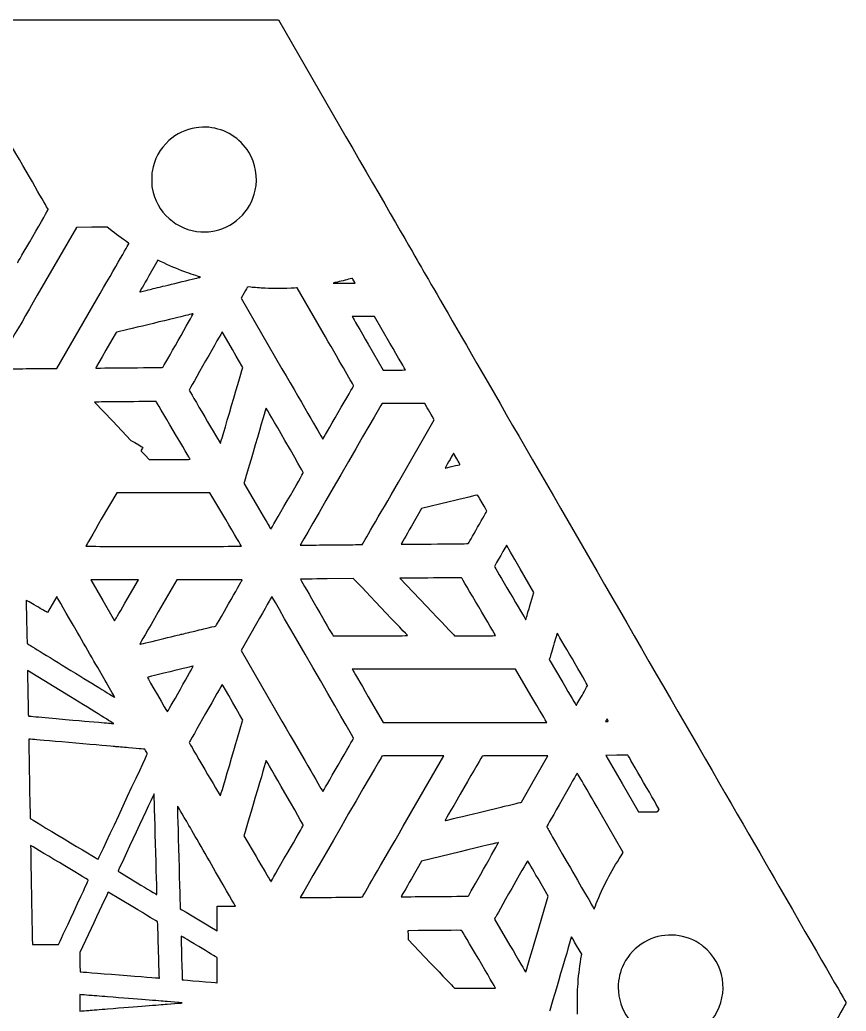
# Model space of a CAD drawing. Extents: x 18 to 192, y 74 to 223.
# Drawn here: x 128.6 to 191.6, y 147.9 to 223.5 of the extents above; entities that cross this region are included whole.
import ezdxf

# ---------------------------------------------------------------- set-up
doc = ezdxf.new("R2010")
doc.units = 0
doc.layers.add('Layer_1', color=7, linetype='CONTINUOUS')

msp = doc.modelspace()

# ---------------------------------------------------------------- linework, layer by layer
at = {"layer": 'Layer_1', "color": 7}
for points in [[(56.576275, 214.565195), (61.718255, 223.472835), (105.00472, 223.468835), (148.29116, 223.464835), (153.43077, 214.560725)], [(135.46631, 207.474955), (135.24189, 207.654955), (134.06932, 207.650955), (132.89674, 207.646955), (129.90216, 202.461115)], [(139.29323, 205.048225), (139.10005, 205.140525), (138.40776, 203.941215)], [(154.14085, 203.386435), (154.14085, 203.386925)], [(145.68339, 202.663065), (145.44942, 202.249535), (148.55664, 196.86739)], [(151.86896, 199.298865), (149.71702, 203.027425), (149.66762, 203.020425)], [(130.50625, 196.88305), (131.40382, 196.89205), (134.14373, 201.638145)], [(156.78744, 198.812315), (155.61697, 200.839195), (154.76573, 200.839195), (153.9145, 200.839195), (153.9536, 200.770895)], [(155.12864, 198.732425), (156.26458, 196.76229), (157.11595, 196.7617)], [(127.24164, 197.052105), (127.57668, 196.85715), (128.59268, 196.86515)], [(130.50625, 196.88225), (130.50625, 196.88305)], [(134.48995, 194.32212), (134.26301, 194.31312), (135.65434, 192.85389), (137.04568, 191.39466), (137.32879, 191.23109)], [(159.63611, 193.87805), (159.43957, 194.21996), (157.81359, 194.22024), (156.18761, 194.22052), (156.16711, 194.18872)], [(152.84705, 193.52377), (152.84706, 193.52297)], [(157.42851, 188.20707), (160.16854, 192.95334), (160.0006, 193.24473)], [(138.11613, 190.272), (138.42501, 189.94573), (139.99726, 189.94573)], [(141.56323, 189.95633), (141.56322, 189.95589)], [(161.88218, 189.98598), (161.63621, 190.41241), (161.58031, 190.31621)], [(161.58453, 189.42402), (161.58446, 189.4238)], [(145.67335, 188.19072), (145.64805, 188.12292), (146.57999, 186.53977)], [(144.26572, 185.36577), (143.06924, 187.39777), (139.51278, 187.40177), (135.95633, 187.40577), (134.78628, 185.37942)], [(161.31035, 186.70849), (159.2018, 186.19682), (158.4211, 184.84451)], [(145.46236, 183.32408), (145.46236, 183.32319)], [(153.51614, 183.43845), (153.51613, 183.43832)], [(167.45309, 178.7702), (167.75772, 179.80873), (166.71996, 181.60612)], [(134.90129, 180.7698), (133.98987, 180.7658), (134.89591, 179.19644), (135.80195, 177.62708), (135.84775, 177.70768)], [(136.75345, 179.27708), (137.61333, 180.7658), (136.71302, 180.7698)], [(145.4871, 180.69068), (145.5328, 180.77268), (143.04013, 180.76868), (140.54745, 180.76468), (139.13146, 178.312)], [(154.03992, 180.81752), (154.00682, 180.85512), (151.99179, 180.83682)], [(157.76059, 180.88279), (157.53505, 180.87879), (159.56461, 178.74801)], [(131.4151, 179.43478), (131.3853, 179.48688), (131.03552, 178.88117), (130.68574, 178.27545), (130.64384, 178.29715)], [(146.6144, 177.42375), (145.44966, 175.36605), (148.5567, 169.98408)], [(139.23773, 176.20864), (139.23781, 176.20931)], [(152.3972, 176.58539), (152.4489, 176.49719), (155.29279, 176.49719)], [(161.65552, 176.55726), (161.71692, 176.49726), (163.27702, 176.49726)], [(168.95555, 174.75926), (168.92815, 174.67966), (169.95504, 172.93543)], [(167.52847, 171.95298), (166.35218, 173.94971), (160.13333, 173.95371), (153.91448, 173.95771), (153.95358, 173.88931)], [(132.44149, 171.83052), (129.15007, 173.85586), (129.15907, 173.4865)], [(155.12863, 171.85081), (156.26457, 169.88071), (162.50558, 169.88014), (168.74657, 169.87958), (168.72567, 169.91838), (168.72567, 169.91746)], [(135.73934, 169.79921), (135.73878, 169.79958)], [(173.26154, 170.03742), (173.21844, 169.96332), (173.32455, 169.96332)], [(173.43067, 169.97232), (173.43074, 169.97216)], [(157.79994, 161.96952), (160.89616, 167.33174), (158.54563, 167.33574)], [(166.75408, 163.79223), (166.81548, 163.80403), (167.81396, 165.56789), (168.81244, 167.33174), (166.32787, 167.33574)], [(174.07638, 167.38365), (173.23327, 167.37365), (174.4776, 165.21818), (175.72193, 163.0627), (176.42805, 163.0627), (177.13417, 163.0627), (177.22272, 163.15096)], [(163.1535, 162.92328), (163.15352, 162.92292)], [(174.40487, 159.71365), (174.57224, 159.97213), (172.8204, 163.00658)], [(145.67331, 161.30894), (145.64801, 161.24104), (146.57998, 159.65799)], [(162.12897, 160.02445), (159.20213, 159.31473), (158.42127, 157.96239)], [(168.00437, 153.76433), (168.84762, 156.63634), (168.07491, 157.9765)], [(137.18596, 155.82408), (135.31014, 156.95294), (135.28684, 156.90714)], [(153.51777, 156.55682), (153.51777, 156.55635)], [(143.62807, 154.92811), (143.62807, 155.8665), (144.32102, 155.8665)], [(164.8115, 155.00425), (164.7506, 154.89399), (165.93194, 152.8861)], [(134.21059, 154.60037), (133.15767, 152.33942), (133.15767, 151.60529)], [(158.23635, 154.00473), (158.16205, 154.0038), (158.16605, 153.66749), (158.17005, 153.33119), (159.86333, 151.55435)], [(129.53049, 153.00546), (129.53106, 152.95956), (130.52654, 152.95956), (131.52203, 152.95956), (131.54363, 152.99836), (131.54364, 152.9984)], [(171.34474, 151.85405), (171.40324, 152.20903), (171.01645, 152.8794)], [(143.62807, 150.99078), (143.62807, 151.94296), (143.59007, 151.96796)], [(139.16474, 150.39302), (139.20994, 150.39102), (139.20226, 150.60657)], [(143.59636, 150.04015), (143.62806, 150.03815), (143.62807, 150.99078)], [(133.27404, 149.11663), (133.15763, 149.12563), (133.15763, 148.50058), (133.15763, 147.87552), (133.27404, 147.88452)], [(161.63497, 149.69638), (161.71327, 149.61528), (163.27538, 149.61528)], [(164.8375, 149.62848), (164.83707, 149.62846)], [(133.83496, 147.92882), (133.83496, 147.9287)]]:
    msp.add_lwpolyline(points, dxfattribs=at)
for points in [[(143.12708, 207.328505)], [(129.56465, 206.957265)], [(138.06825, 202.807395)], [(137.05916, 196.938)], [(157.96262, 196.7733)], [(144.71458, 194.05105)], [(148.95276, 186.77695)], [(160.41009, 183.49897)], [(136.75344, 179.27704)], [(167.45312, 178.77022)], [(158.13197, 176.51069)], [(164.83711, 176.51056)], [(135.14803, 172.96566)], [(140.81079, 172.42724)], [(171.42697, 171.94141)], [(144.71459, 167.16881)], [(152.84696, 166.64035)], [(148.9528, 159.89528)], [(134.58157, 159.51775)], [(139.02786, 156.79631)], [(160.42029, 156.6161)], [(172.51765, 156.07111)], [(143.62811, 154.92806)], [(168.00433, 153.76427)]]:
    msp.add_lwpolyline(points, close=True, dxfattribs=at)
for points in [[(142.01235, 215.247345), (141.22049, 215.119555), (140.51287, 214.785005), (139.94236, 214.268685)], [(142.98227, 215.275045), (142.74786, 215.298445), (142.23925, 215.284045), (142.01235, 215.247345)], [(146.01963, 213.378115), (145.35963, 214.456115), (144.25155, 215.148145), (142.98227, 215.275045)], [(139.94236, 214.268685), (139.24846, 213.640705), (138.82153, 212.858155), (138.65861, 211.915585)], [(153.43077, 214.560725), (156.25757, 209.663465), (158.79553, 205.266095), (159.07068, 204.788785)], [(130.73587, 209.000645), (130.73681, 209.009645), (129.50567, 211.152295), (128.00001, 213.761335)], [(146.51984, 210.471325), (146.72939, 211.470985), (146.55044, 212.511205), (146.01963, 213.378115)], [(138.65861, 211.915585), (138.62881, 211.743005), (138.62571, 211.683915), (138.62631, 211.287635)], [(138.62631, 211.287635), (138.62693, 210.876265), (138.62931, 210.837575), (138.66491, 210.638525)], [(138.66491, 210.638525), (138.83158, 209.709145), (139.2521, 208.946625), (139.94502, 208.317285)], [(143.12713, 207.328485), (144.81281, 207.552745), (146.17195, 208.811785), (146.51984, 210.471325)], [(129.56465, 206.957265), (130.20789, 208.071785), (130.73494, 208.991305), (130.73587, 209.000645)], [(139.94502, 208.317285), (140.60063, 207.721835), (141.47094, 207.358495), (142.37213, 207.304005)], [(136.76763, 206.513295), (136.39754, 206.761775), (135.86287, 207.156885), (135.46631, 207.474955)], [(142.37213, 207.304005), (142.55563, 207.292905), (142.9576, 207.306005), (143.12708, 207.328505)], [(128.38807, 204.930845), (128.39207, 204.930855), (128.92141, 205.842745), (129.56465, 206.957265)], [(136.89144, 206.404585), (136.89644, 206.418485), (136.85764, 206.452885), (136.76763, 206.513295)], [(134.14373, 201.638145), (135.65068, 204.248495), (136.88715, 206.393395), (136.89144, 206.404585)], [(141.15153, 204.253235), (140.51329, 204.491195), (139.99308, 204.713745), (139.29323, 205.048225)], [(142.30159, 203.864965), (142.21199, 203.884065), (141.46769, 204.135355), (141.15153, 204.253235)], [(159.07068, 204.788785), (159.68519, 203.722815), (179.38977, 169.59491), (186.43183, 157.39985)], [(138.40776, 203.941215), (138.027, 203.281585), (137.71547, 202.739105), (137.71547, 202.735695)], [(139.2254, 203.088045), (139.43107, 203.137845), (140.20577, 203.325415), (140.94696, 203.504785)], [(140.94696, 203.504785), (141.68815, 203.684155), (142.30727, 203.836205), (142.32279, 203.842665)], [(142.32279, 203.842665), (142.34729, 203.852865), (142.34449, 203.855765), (142.30159, 203.864965)], [(152.45528, 203.390735), (152.44728, 203.383735), (152.80603, 203.378435), (153.29136, 203.378435)], [(152.68035, 203.448535), (152.56393, 203.423535), (152.46265, 203.397535), (152.45528, 203.390735)], [(153.74311, 203.711015), (153.50501, 203.643915), (152.93693, 203.503645), (152.68035, 203.448535)], [(153.29136, 203.378435), (153.75858, 203.378435), (154.14085, 203.382435), (154.14085, 203.386435)], [(153.92782, 203.753215), (153.92182, 203.757215), (153.83872, 203.737915), (153.74311, 203.711015)], [(154.14085, 203.386925), (154.14085, 203.400325), (153.94, 203.745685), (153.92782, 203.753215)], [(137.71547, 202.735695), (137.71547, 202.722995), (137.75817, 202.731695), (138.06825, 202.807395)], [(138.06829, 202.807365), (138.24292, 202.849965), (138.49057, 202.910195), (138.61863, 202.941155)], [(138.61863, 202.941155), (138.74668, 202.972155), (139.01973, 203.038255), (139.2254, 203.088045)], [(145.92939, 203.091625), (145.92239, 203.083625), (145.81208, 202.890505), (145.68339, 202.663065)], [(146.17821, 203.081625), (146.01176, 203.098925), (145.93784, 203.101825), (145.92939, 203.091625)], [(147.27578, 202.996325), (146.88472, 203.019025), (146.47011, 203.051225), (146.17821, 203.081625)], [(149.66762, 203.020425), (149.39544, 202.979925), (147.83099, 202.964125), (147.27578, 202.996325)], [(129.90216, 202.461115), (128.25514, 199.608905), (126.90736, 197.268935), (126.90709, 197.261175)], [(140.84113, 200.830865), (140.32113, 200.704645), (139.00381, 200.384995), (137.91374, 200.120535)], [(139.48165, 196.96975), (139.49935, 196.98815), (141.79664, 201.052595), (141.79156, 201.056515)], [(141.79156, 201.056515), (141.78856, 201.058515), (141.36112, 200.957115), (140.84113, 200.830865)], [(153.9536, 200.770895), (153.9751, 200.733295), (154.50387, 199.815995), (155.12864, 198.732425)], [(135.92163, 199.629155), (135.91063, 199.617755), (134.35707, 196.92849), (134.35707, 196.9209)], [(137.91374, 200.120535), (136.82367, 199.856085), (135.92723, 199.634955), (135.92163, 199.629155)], [(143.9966, 199.667765), (143.9876, 199.667625), (141.48926, 195.25835), (141.48067, 195.22799)], [(145.56129, 196.95323), (145.56129, 196.97583), (144.00951, 199.667985), (143.9966, 199.667765)], [(154.01634, 195.55578), (154.01934, 195.56378), (153.05253, 197.248155), (151.86896, 199.298865)], [(157.96261, 196.77325), (157.95961, 196.78025), (157.43119, 197.697525), (156.78744, 198.812315)], [(128.59268, 196.86515), (129.15148, 196.86915), (130.01259, 196.87725), (130.50625, 196.88225)], [(134.35707, 196.9209), (134.35707, 196.9139), (134.45487, 196.9149), (137.05916, 196.938)], [(137.05916, 196.93805), (138.3862, 196.94995), (139.47632, 196.96425), (139.48165, 196.96975)], [(144.71458, 194.05105), (145.18027, 195.63661), (145.56129, 196.94259), (145.56129, 196.95323)], [(148.55664, 196.86739), (150.26561, 193.90721), (151.66802, 191.4898), (151.67311, 191.49536)], [(157.11595, 196.7617), (157.58775, 196.76137), (157.96523, 196.7667), (157.96262, 196.7733)], [(141.48067, 195.22799), (141.47667, 195.21289), (143.8557, 191.15605), (143.86399, 191.16435)], [(152.84706, 193.52297), (153.48765, 194.63304), (154.01382, 195.5478), (154.01634, 195.55578)], [(138.97181, 194.35262), (138.95971, 194.36542), (134.85943, 194.33752), (134.48995, 194.32212)], [(140.26992, 192.1537), (139.56207, 193.35667), (138.97792, 194.34619), (138.97181, 194.35262)], [(143.86399, 191.16435), (143.86599, 191.16635), (144.24888, 192.46549), (144.71458, 194.05105)], [(147.35547, 193.85704), (147.34947, 193.86304), (146.97469, 192.6055), (146.5219, 191.06304)], [(148.77935, 191.39828), (148.00189, 192.74484), (147.36114, 193.85128), (147.35547, 193.85704)], [(156.16711, 194.18872), (156.12731, 194.12712), (149.94986, 183.42241), (149.94986, 183.41505)], [(160.0006, 193.24473), (159.9082, 193.405), (159.74422, 193.68999), (159.63611, 193.87805)], [(151.67311, 191.49536), (151.67811, 191.50136), (152.20647, 192.41371), (152.84705, 193.52377)], [(141.56322, 189.95589), (141.56022, 189.96189), (140.97777, 190.95073), (140.26992, 192.1537)], [(150.17969, 188.91473), (150.19149, 188.94613), (150.03597, 189.22183), (148.77935, 191.39828)], [(137.32879, 191.23109), (137.85456, 190.92733), (137.94129, 190.87473), (137.94129, 190.85962)], [(137.81129, 190.61222), (137.80929, 190.60422), (137.94624, 190.45144), (138.11613, 190.272)], [(137.87829, 190.73537), (137.84369, 190.67527), (137.81349, 190.6199), (137.81129, 190.61222)], [(137.94129, 190.85962), (137.94129, 190.85162), (137.91299, 190.79542), (137.87829, 190.73537)], [(146.5219, 191.06304), (146.06912, 189.52058), (145.68727, 188.22803), (145.67335, 188.19072)], [(139.99726, 189.94573), (140.86201, 189.94573), (141.56669, 189.95073), (141.56323, 189.95633)], [(161.58031, 190.31621), (161.54951, 190.26331), (161.40541, 190.01363), (161.25998, 189.7614)], [(162.12442, 189.5564), (162.12642, 189.5584), (162.01746, 189.75144), (161.88218, 189.98598)], [(160.98806, 189.29014), (160.98406, 189.28314), (160.99606, 189.28114), (161.01446, 189.28614)], [(161.25998, 189.7614), (161.11455, 189.50916), (160.99219, 189.2971), (160.98806, 189.29014)], [(161.01446, 189.28614), (161.03306, 189.29114), (161.28961, 189.35284), (161.58453, 189.42402)], [(161.58446, 189.4238), (161.87938, 189.495), (162.12236, 189.55467), (162.12442, 189.5564)], [(148.95276, 186.7769), (149.62031, 187.9333), (150.17242, 188.89533), (150.17969, 188.91473)], [(154.68248, 183.45462), (154.68548, 183.45762), (155.9215, 185.59662), (157.42851, 188.20707)], [(147.7244, 184.64758), (147.7324, 184.66238), (148.28522, 185.62054), (148.95276, 186.77695)], [(163.44628, 187.22454), (163.43118, 187.22254), (162.47006, 186.98991), (161.31035, 186.70849)], [(163.82331, 186.62361), (163.53479, 187.12311), (163.46889, 187.22816), (163.44628, 187.22454)], [(146.57999, 186.53977), (147.09256, 185.66903), (147.55644, 184.88105), (147.61084, 184.78869)], [(163.46846, 184.77359), (163.85048, 185.4488), (164.16527, 186.00509), (164.16801, 186.00978)], [(164.16801, 186.00978), (164.17101, 186.01478), (164.01562, 186.29069), (163.82331, 186.62361)], [(134.78628, 185.37942), (134.14276, 184.26493), (133.61418, 183.34417), (133.61167, 183.33328)], [(145.46236, 183.32319), (145.46222, 183.32919), (144.92379, 184.24817), (144.26572, 185.36577)], [(147.61084, 184.78869), (147.69634, 184.64351), (147.71173, 184.62441), (147.7244, 184.64758)], [(158.4211, 184.84451), (157.99172, 184.10074), (157.6404, 183.48616), (157.6404, 183.47877)], [(162.76164, 183.53082), (162.76864, 183.53882), (163.08645, 184.09837), (163.46846, 184.77359)], [(133.61167, 183.33328), (133.60767, 183.31638), (134.45693, 183.31348), (139.53481, 183.31348)], [(139.53481, 183.31348), (142.79505, 183.31348), (145.46245, 183.31848), (145.46236, 183.32408)], [(149.94986, 183.41505), (149.94986, 183.41105), (150.4912, 183.41205), (151.15283, 183.41805)], [(151.15283, 183.41805), (151.81447, 183.42405), (152.87796, 183.43295), (153.51614, 183.43845)], [(153.51613, 183.43832), (154.15432, 183.44432), (154.67917, 183.45122), (154.68248, 183.45462)], [(157.6404, 183.47877), (157.6404, 183.47077), (157.7229, 183.46857), (157.8556, 183.47377)], [(157.8556, 183.47377), (157.97396, 183.47877), (159.12348, 183.48977), (160.41009, 183.49897)], [(160.41009, 183.49892), (162.03523, 183.51062), (162.75313, 183.52032), (162.76164, 183.53082)], [(165.67816, 183.40755), (165.67516, 183.41055), (164.7992, 181.86871), (164.75638, 181.78537)], [(166.71996, 181.60612), (166.14919, 182.59468), (165.68039, 183.40533), (165.67816, 183.40755)], [(164.75638, 181.78537), (164.75238, 181.77637), (167.08778, 177.7928), (167.12726, 177.74191)], [(136.71302, 180.7698), (136.21785, 180.7718), (135.40257, 180.7718), (134.90129, 180.7698)], [(149.96912, 180.81092), (149.96312, 180.80492), (151.95099, 177.3466), (152.3972, 176.58539)], [(151.99179, 180.83682), (150.88352, 180.82672), (149.97332, 180.81512), (149.96912, 180.81092)], [(156.10014, 178.65206), (154.98524, 179.82238), (154.05814, 180.79684), (154.03992, 180.81752)], [(160.10985, 180.90559), (158.9418, 180.89519), (157.88464, 180.88489), (157.76059, 180.88279)], [(162.24987, 180.90859), (162.23787, 180.92029), (161.67646, 180.91939), (160.10985, 180.90559)], [(164.83707, 176.51047), (164.83707, 176.52697), (162.27241, 180.88675), (162.24987, 180.90859)], [(144.48911, 178.92678), (145.01284, 179.85184), (145.46193, 180.64559), (145.4871, 180.69068)], [(129.05887, 179.20347), (129.04747, 179.18837), (129.11707, 175.91285), (129.12887, 175.90838)], [(129.83201, 178.76326), (129.40855, 179.0077), (129.06064, 179.20579), (129.05887, 179.20347)], [(132.95959, 176.758), (132.12649, 178.20156), (131.43147, 179.40611), (131.4151, 179.43478)], [(135.84775, 177.70768), (135.87295, 177.75208), (136.28051, 178.45824), (136.75344, 179.27704)], [(147.78263, 179.48497), (147.78063, 179.48297), (147.255, 178.55549), (146.6144, 177.42375)], [(154.0162, 168.67314), (154.0202, 168.68694), (147.79042, 179.49281), (147.78263, 179.48497)], [(130.64384, 178.29715), (130.62084, 178.30905), (130.25547, 178.51882), (129.83201, 178.76326)], [(143.48722, 177.23605), (143.53672, 177.24505), (143.54062, 177.25135), (144.48911, 178.92678)], [(158.13194, 176.5107), (158.12894, 176.5177), (157.21504, 177.48174), (156.10014, 178.65206)], [(159.56461, 178.74801), (160.68087, 177.57608), (161.62178, 176.59024), (161.65552, 176.55726)], [(167.14486, 177.72781), (167.14686, 177.72981), (167.28558, 178.19902), (167.45312, 178.77022)], [(139.13146, 178.312), (138.35267, 176.96302), (137.71547, 175.85653), (137.71547, 175.85314)], [(167.12726, 177.74191), (167.13526, 177.73191), (167.14286, 177.72571), (167.14486, 177.72781)], [(141.46907, 176.75038), (141.62817, 176.78878), (142.13617, 176.91182), (142.59796, 177.02374)], [(142.59796, 177.02374), (143.05975, 177.13566), (143.45991, 177.2312), (143.48722, 177.23605)], [(135.14806, 172.96564), (134.7775, 173.60787), (133.79269, 175.31443), (132.95959, 176.758)], [(137.73137, 175.84714), (137.74037, 175.84714), (138.418, 176.00981), (139.23773, 176.20864)], [(139.23781, 176.20931), (140.05755, 176.40813), (140.82984, 176.5955), (140.95401, 176.62567)], [(140.95401, 176.62567), (141.07819, 176.65587), (141.30997, 176.71197), (141.46907, 176.75038)], [(155.29279, 176.49719), (157.09788, 176.49719), (158.13496, 176.50219), (158.13197, 176.51069)], [(163.27702, 176.49726), (164.24305, 176.49726), (164.83711, 176.50226), (164.83711, 176.51056)], [(169.53414, 176.70295), (169.52914, 176.69395), (169.40316, 176.27152), (169.25405, 175.76316)], [(171.85281, 172.70627), (171.83851, 172.75657), (169.54156, 176.71575), (169.53414, 176.70295)], [(129.12887, 175.90838), (129.13687, 175.90538), (130.64158, 174.97995), (132.47321, 173.8517)], [(137.71547, 175.85314), (137.71547, 175.85014), (137.72247, 175.84714), (137.73137, 175.84714)], [(169.25405, 175.76316), (169.10495, 175.25481), (168.97063, 174.80305), (168.95555, 174.75926)], [(141.79151, 174.17431), (141.78851, 174.17631), (141.00059, 173.98734), (140.03995, 173.75414)], [(140.81079, 172.42724), (141.35291, 173.38602), (141.79423, 174.1722), (141.79151, 174.17431)], [(129.15907, 173.4865), (129.16407, 173.28336), (129.17837, 172.50294), (129.19167, 171.75223)], [(132.47321, 173.8517), (134.30483, 172.72345), (135.80756, 171.7998), (135.8126, 171.79915)], [(140.03995, 173.75414), (138.57612, 173.39877), (138.29467, 173.32661), (138.30166, 173.30839)], [(138.30166, 173.30839), (138.31626, 173.27029), (139.81072, 170.68378), (139.81807, 170.68389)], [(153.95358, 173.88931), (153.97508, 173.85171), (154.50386, 172.93437), (155.12863, 171.85081)], [(135.8126, 171.79915), (135.8176, 171.7985), (135.51859, 172.32342), (135.14803, 172.96566)], [(139.81807, 170.68389), (139.82207, 170.68389), (140.26868, 171.46846), (140.81079, 172.42724)], [(143.99652, 172.78553), (143.98752, 172.78533), (141.48931, 168.37596), (141.48072, 168.34572)], [(145.56129, 170.07099), (145.56129, 170.09359), (144.00938, 172.78583), (143.99652, 172.78553)], [(169.95504, 172.93543), (170.51982, 171.9761), (170.98522, 171.19148), (170.98924, 171.19183)], [(171.42696, 171.94138), (171.66367, 172.35329), (171.8553, 172.69749), (171.85281, 172.70627)], [(129.19167, 171.75223), (129.20487, 171.00153), (129.21987, 170.38323), (129.22487, 170.37824)], [(135.73878, 169.79958), (135.73578, 169.80258), (134.25176, 170.71658), (132.44149, 171.83052)], [(168.72567, 169.91746), (168.71417, 169.93876), (168.17544, 170.85479), (167.52847, 171.95298)], [(170.98924, 171.19183), (170.99324, 171.19219), (171.19026, 171.5295), (171.42697, 171.94141)], [(129.22487, 170.37824), (129.22987, 170.37324), (129.80099, 170.31934), (130.49403, 170.25841)], [(130.49403, 170.25841), (132.99319, 170.03875), (133.56264, 169.98882), (134.59044, 169.89921)], [(173.31724, 170.13252), (173.31024, 170.12092), (173.28524, 170.07812), (173.26154, 170.03742)], [(173.33564, 170.14662), (173.33264, 170.15062), (173.32414, 170.14362), (173.31724, 170.13252)], [(173.43074, 169.97216), (173.43074, 169.98016), (173.34854, 170.13123), (173.33564, 170.14662)], [(134.59044, 169.89921), (135.16477, 169.84911), (135.65054, 169.80591), (135.66994, 169.80321)], [(135.66994, 169.80321), (135.73104, 169.79421), (135.74534, 169.79421), (135.73934, 169.79921)], [(144.71459, 167.16881), (145.18028, 168.75431), (145.56129, 170.06029), (145.56129, 170.07099)], [(148.5567, 169.98408), (150.26558, 167.02399), (151.66795, 164.60668), (151.67309, 164.61228)], [(173.32455, 169.96332), (173.38295, 169.96332), (173.43067, 169.96732), (173.43067, 169.97232)], [(129.25215, 168.61686), (129.24515, 168.60986), (129.35556, 162.57079), (129.36311, 162.56324)], [(129.72215, 168.58026), (129.46635, 168.60306), (129.25485, 168.61956), (129.25215, 168.61686)], [(152.84696, 166.64035), (153.48746, 167.75019), (154.01362, 168.66495), (154.0162, 168.67314)], [(132.84719, 168.30559), (131.38422, 168.43385), (129.97795, 168.55745), (129.72215, 168.58026)], [(135.81758, 168.04449), (135.64684, 168.05979), (134.31016, 168.17733), (132.84719, 168.30559)], [(136.8618, 167.95279), (136.45822, 167.98789), (135.98832, 168.02919), (135.81758, 168.04449)], [(137.8231, 167.86789), (137.69796, 167.87949), (137.26538, 167.91769), (136.8618, 167.95279)], [(138.0771, 167.84669), (138.0625, 167.84683), (137.94824, 167.85669), (137.8231, 167.86789)], [(138.20135, 167.67582), (138.13125, 167.79823), (138.09609, 167.84657), (138.0771, 167.84669)], [(141.48072, 168.34572), (141.47672, 168.33042), (143.8556, 164.27377), (143.86397, 164.28215)], [(134.58157, 159.51776), (134.64707, 159.6526), (138.27045, 167.43172), (138.28455, 167.46784)], [(138.28455, 167.46784), (138.29745, 167.50084), (138.28755, 167.52454), (138.20135, 167.67582)], [(143.86397, 164.28215), (143.86597, 164.28415), (144.24891, 165.5833), (144.71459, 167.16881)], [(156.17855, 167.32164), (156.16055, 167.30244), (149.94985, 156.54559), (149.94985, 156.53362)], [(158.54563, 167.33574), (156.67679, 167.33874), (156.19171, 167.33574), (156.17855, 167.32164)], [(163.82743, 167.32164), (163.81843, 167.31164), (163.18703, 166.22129), (162.42376, 164.89802)], [(166.32787, 167.33574), (164.35153, 167.33874), (163.84007, 167.33574), (163.82743, 167.32164)], [(174.92848, 167.38365), (174.92348, 167.38865), (174.54009, 167.38865), (174.07638, 167.38365)], [(177.31132, 163.24946), (177.31132, 163.26046), (174.94482, 167.36626), (174.92848, 167.38365)], [(147.35549, 166.97534), (147.34949, 166.98134), (146.97474, 165.72379), (146.52193, 164.18134)], [(148.77931, 164.51662), (148.00186, 165.86317), (147.36114, 166.9696), (147.35549, 166.97534)], [(151.67309, 164.61228), (151.67809, 164.61828), (152.20646, 165.5305), (152.84696, 166.64035)], [(171.05225, 166.02318), (171.04325, 166.01318), (170.52622, 165.10363), (169.90323, 164.00155)], [(172.8204, 163.00658), (171.46112, 165.36104), (171.0649, 166.03703), (171.05225, 166.02318)], [(162.42376, 164.89802), (161.66049, 163.57475), (161.02384, 162.47144), (161.00897, 162.44621)], [(138.8128, 164.44179), (138.8098, 164.47079), (136.06276, 158.59645), (136.05908, 158.55228)], [(139.02785, 156.79636), (139.02785, 156.88826), (138.81619, 164.41314), (138.8128, 164.44179)], [(146.52193, 164.18134), (146.06913, 162.6389), (145.68725, 161.34632), (145.67331, 161.30894)], [(150.17966, 162.03306), (150.19136, 162.06446), (150.03536, 162.34112), (148.77931, 164.51662)], [(140.58386, 163.50474), (140.57886, 163.43884), (140.79935, 155.6848), (140.80689, 155.67726)], [(141.29445, 162.31941), (140.74675, 163.2678), (140.58639, 163.5353), (140.58386, 163.50474)], [(163.15352, 162.92292), (164.33947, 163.21055), (165.40187, 163.46814), (165.5144, 163.49535)], [(165.5144, 163.49535), (165.62694, 163.52255), (165.93809, 163.59781), (166.20585, 163.6626)], [(166.20585, 163.6626), (166.47361, 163.7274), (166.72031, 163.78572), (166.75408, 163.79223)], [(169.90323, 164.00155), (169.28022, 162.89948), (168.76105, 161.9814), (168.7495, 161.96137)], [(129.36311, 162.56324), (129.37581, 162.55054), (134.53192, 159.45075), (134.54037, 159.45075)], [(160.98957, 162.40031), (160.99357, 162.40031), (161.96754, 162.63565), (163.1535, 162.92328)], [(177.22272, 163.15096), (177.27142, 163.19926), (177.31132, 163.24356), (177.31132, 163.24946)], [(143.50068, 158.49928), (142.67628, 159.92672), (141.68347, 161.64577), (141.29445, 162.31941)], [(148.95276, 159.89523), (149.62031, 161.05164), (150.17241, 162.01366), (150.17966, 162.03306)], [(154.69174, 156.58675), (154.69874, 156.59805), (156.09703, 159.0203), (157.79994, 161.96952)], [(161.00897, 162.44621), (160.99407, 162.42101), (160.98537, 162.40031), (160.98957, 162.40031)], [(168.7495, 161.96137), (168.7289, 161.92577), (168.7663, 161.8595), (170.53854, 158.78975)], [(129.39659, 160.50574), (129.39459, 160.50374), (129.42409, 158.82559), (129.46169, 156.77665)], [(133.78857, 157.86476), (133.76557, 157.88586), (129.40069, 160.51051), (129.39659, 160.50574)], [(165.06523, 160.73097), (165.06023, 160.73297), (163.73872, 160.41479), (162.12897, 160.02445)], [(162.7581, 156.64795), (162.7849, 156.67365), (165.07556, 160.72746), (165.06523, 160.73097)], [(146.57998, 159.65799), (147.09256, 158.78732), (147.55646, 157.99938), (147.61087, 157.90703)], [(147.72444, 157.76592), (147.73244, 157.78062), (148.28526, 158.73887), (148.9528, 159.89528)], [(172.51765, 156.07111), (173.0288, 157.35762), (173.62746, 158.51311), (174.40487, 159.71365)], [(134.54037, 159.45075), (134.54537, 159.45075), (134.56367, 159.48095), (134.58157, 159.51775)], [(167.28673, 159.33379), (167.27513, 159.34659), (166.96975, 158.81851), (166.07179, 157.23272)], [(168.07491, 157.9765), (167.64992, 158.71358), (167.29524, 159.32436), (167.28673, 159.33379)], [(170.53854, 158.78975), (171.53406, 157.06537), (172.35004, 155.65618), (172.35182, 155.6582)], [(136.05908, 158.55228), (136.05808, 158.53558), (138.98614, 156.75725), (139.01726, 156.75591)], [(145.00678, 155.8852), (145.00278, 155.8955), (144.32508, 157.07185), (143.50068, 158.49928)], [(132.68546, 155.44315), (133.5464, 157.29223), (133.80172, 157.85272), (133.78857, 157.86476)], [(147.61087, 157.90703), (147.69637, 157.76184), (147.71177, 157.74274), (147.72444, 157.76592)], [(158.42127, 157.96239), (157.99179, 157.2186), (157.6404, 156.60399), (157.6404, 156.5966)], [(186.43183, 157.39985), (189.25426, 152.51214), (191.56352, 148.50785), (191.56352, 148.50144)], [(129.46169, 156.77665), (129.49929, 154.72772), (129.53019, 153.03068), (129.53049, 153.00546)], [(135.28684, 156.90714), (135.27404, 156.88194), (134.78969, 155.8439), (134.21059, 154.60037)], [(139.01726, 156.75591), (139.02326, 156.75566), (139.02786, 156.77391), (139.02786, 156.79631)], [(149.94985, 156.53362), (149.94985, 156.52962), (150.49119, 156.53062), (151.15282, 156.53662)], [(151.15282, 156.53662), (151.81446, 156.54262), (152.87868, 156.55132), (153.51777, 156.55682)], [(153.51777, 156.55635), (154.51301, 156.56435), (154.68147, 156.56915), (154.69174, 156.58675)], [(157.6404, 156.5966), (157.6404, 156.5886), (157.7279, 156.5864), (157.86971, 156.5916)], [(157.86971, 156.5916), (157.99583, 156.5966), (159.14359, 156.6073), (160.42029, 156.6161)], [(160.42029, 156.61605), (162.09532, 156.62765), (162.74617, 156.63655), (162.7581, 156.64795)], [(166.07179, 157.23272), (165.4121, 156.06771), (164.84496, 155.0649), (164.8115, 155.00425)], [(139.07486, 154.68213), (139.06786, 154.68913), (138.21766, 155.2032), (137.18596, 155.82408)], [(144.32102, 155.8665), (144.89157, 155.8665), (145.01271, 155.8695), (145.00678, 155.8852)], [(172.35182, 155.6582), (172.35382, 155.6602), (172.42822, 155.84604), (172.51765, 156.07111)], [(131.54364, 152.9984), (131.55554, 153.0198), (132.06933, 154.11988), (132.68546, 155.44315)], [(140.80689, 155.67726), (140.82229, 155.66186), (143.60689, 153.98967), (143.61711, 153.98967)], [(139.14126, 152.74541), (139.11126, 153.82854), (139.08216, 154.67477), (139.07486, 154.68213)], [(143.61711, 153.98967), (143.62311, 153.98967), (143.62811, 154.41194), (143.62811, 154.92806)], [(140.86435, 153.58449), (140.86035, 153.56439), (140.94765, 150.26175), (140.95275, 150.25466)], [(142.21071, 152.80034), (141.18581, 153.41725), (140.86821, 153.60223), (140.86435, 153.58449)], [(162.24983, 154.02653), (162.23643, 154.03943), (160.07078, 154.02753), (158.23635, 154.00473)], [(164.83707, 149.62846), (164.83707, 149.64486), (162.27214, 154.00505), (162.24983, 154.02653)], [(167.15187, 150.86633), (167.15687, 150.88063), (167.54055, 152.18467), (168.00433, 153.76427)], [(170.6267, 153.54688), (170.6247, 153.54488), (170.25181, 152.27744), (169.79722, 150.72943)], [(171.01645, 152.8794), (170.80371, 153.2481), (170.62833, 153.54847), (170.6267, 153.54688)], [(180.36253, 153.02538), (179.10247, 153.84728), (177.48581, 153.88902), (176.17971, 153.13338)], [(139.20226, 150.60657), (139.19826, 150.72493), (139.17066, 151.6874), (139.14126, 152.74541)], [(143.59007, 151.96796), (143.56917, 151.98176), (142.94844, 152.35629), (142.21071, 152.80034)], [(165.93194, 152.8861), (166.58167, 151.78176), (167.11988, 150.86971), (167.12797, 150.85933)], [(176.17971, 153.13338), (175.50444, 152.7427), (174.96054, 152.16471), (174.6095, 151.46476)], [(180.96819, 152.53914), (180.75871, 152.74206), (180.59336, 152.87481), (180.36253, 153.02538)], [(181.32799, 147.2093), (182.58827, 148.82184), (182.43313, 151.12005), (180.96819, 152.53914)], [(133.15767, 151.60529), (133.15767, 151.02775), (133.16167, 150.87102), (133.17527, 150.87051)], [(159.86333, 151.55435), (160.79466, 150.57709), (161.5919, 149.74101), (161.63497, 149.69638)], [(171.10131, 149.70697), (171.15841, 150.53211), (171.22784, 151.14501), (171.34474, 151.85405)], [(174.6095, 151.46476), (174.32527, 150.89803), (174.18939, 150.31677), (174.19033, 149.67169)], [(133.17527, 150.87051), (133.18527, 150.87014), (134.52641, 150.76293), (136.15625, 150.63225)], [(136.15625, 150.63225), (137.78608, 150.50156), (139.1399, 150.39391), (139.16474, 150.39302)], [(167.12797, 150.85933), (167.13987, 150.84403), (167.14437, 150.84543), (167.15187, 150.86633)], [(169.79722, 150.72943), (169.34262, 149.18141), (168.9609, 147.8889), (168.94893, 147.85717)], [(140.95275, 150.25466), (140.95475, 150.25266), (143.5245, 150.04369), (143.59636, 150.04015)], [(171.08691, 147.63263), (171.06841, 148.03258), (171.07791, 149.36489), (171.10131, 149.70697)], [(133.83496, 149.07233), (133.59048, 149.09173), (133.33807, 149.11173), (133.27404, 149.11663)], [(135.25313, 148.95973), (134.71761, 149.00223), (134.07943, 149.05293), (133.83496, 149.07233)], [(139.7969, 148.59852), (139.14188, 148.65092), (137.61447, 148.77232), (135.25313, 148.95973)], [(163.27538, 149.61528), (164.23394, 149.61528), (164.8375, 149.62028), (164.8375, 149.62848)], [(174.19033, 149.67169), (174.19133, 148.80714), (174.44726, 148.01827), (174.95179, 147.32219)], [(135.25313, 148.04131), (137.61447, 148.22872), (139.14188, 148.35014), (139.7969, 148.40252)], [(140.72471, 148.52572), (140.60247, 148.53472), (140.18496, 148.56752), (139.7969, 148.59852)], [(139.7969, 148.40252), (140.18496, 148.43352), (140.60247, 148.46632), (140.72471, 148.47532)], [(140.94696, 148.50052), (140.94696, 148.50552), (140.84695, 148.51662), (140.72471, 148.52572)], [(140.72471, 148.47532), (140.84695, 148.48432), (140.94696, 148.49562), (140.94696, 148.50052)], [(191.56352, 148.50144), (191.56352, 148.49544), (189.25768, 144.49625), (186.43943, 139.61526)], [(133.27404, 147.88452), (133.33804, 147.88952), (133.59048, 147.90942), (133.83496, 147.92882)], [(133.83496, 147.9287), (134.07943, 147.9481), (134.71761, 147.9988), (135.25313, 148.04131)]]:
    msp.add_open_spline(points, degree=3, dxfattribs=at)

doc.saveas('drawing.dxf')
